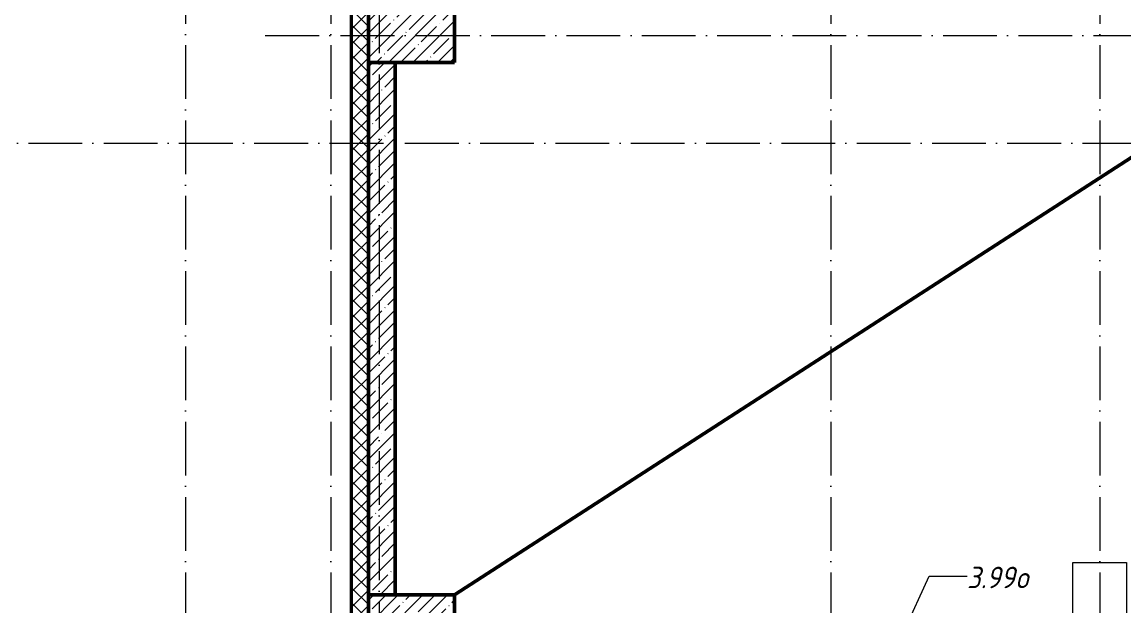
# Model space of a CAD drawing. Header units: millimetres. Extents: x -401725 to 250493, y 305116 to 802890.
# Drawn here: x 191666 to 201910, y 393820 to 399248 of the extents above; entities that cross this region are included whole.
import ezdxf

# ---------------------------------------------------------------- set-up
doc = ezdxf.new("R2010")
doc.units = ezdxf.units.MM
doc.linetypes.add('50_200_ШТРИХ_1Т_ш5_п1_п1_', pattern=[700, 500, -100, 0, -100])
for name, color, linetype, lineweight in [('A-DETL-____-OTLN-1', 7, 'Continuous', 50), ('A-GLAZ-____-IDEN', 7, 'Continuous', 9), ('A-WALL-____-MCUT-1', 7, 'Continuous', 9), ('A-WALL-____-MCUT-2', 7, 'Continuous', 50), ('A-WALL-____-PATT-1', 7, 'Continuous', 9), ('A-WALL-FNSH-MCUT-1', 7, 'Continuous', 9), ('S-COLS-____-MCUT', 7, 'Continuous', 50), ('S-COLS-____-OTLN', 7, 'Continuous', 9), ('S-GRID-____-OTLN-1', 7, '50_200_ШТРИХ_1Т_ш5_п1_п1_', 9)]:
    doc.layers.add(name, color=color, linetype=linetype, lineweight=lineweight)
doc.styles.add('ISOCPEUR_I_11', font='isocpeui.ttf', dxfattribs={"width": 0.9, "height": 200})

# ---------------------------------------------------------------- blocks, each defined once
blk = doc.blocks.new('BSC_Колонна _Прямоугольная - 500х800-V76-АР1_План отверстий 3 этажа в осях 1-64_Ю-ЯЯ')
at = {"layer": 'S-COLS-____-OTLN'}
h = blk.add_hatch(dxfattribs=at)
h.set_pattern_fill('FP_85', color=256, style=0, pattern_type=2)
h.set_pattern_definition([(315, (-75581.04, 50600), (114.04925, 114.04925), []), (315, (-75581.04, 50485.95), (114.04925, 114.04925), [201.613, -40.323, 3.353, -36.97])])
h.paths.add_polyline_path([(-250, -400), (250, -400), (250, 400), (-250, 400)], flags=0)
at = {"layer": 'S-COLS-____-MCUT'}
for p, q in [((250, 400), (-250, 400)), ((-250, 400), (-250, -400)), ((250, -400), (250, 400)), ((-250, -400), (250, -400))]:
    blk.add_line(p, q, dxfattribs=at)
blk = doc.blocks.new('BSC_Колонна _Прямоугольная - 500х800-V77-АР1_План отверстий 3 этажа в осях 1-64_Ю-ЯЯ')
at = {"layer": 'S-COLS-____-OTLN'}
h = blk.add_hatch(dxfattribs=at)
h.set_pattern_fill('FP_86', color=256, style=0, pattern_type=2)
h.set_pattern_definition([(315, (-70131.04, 50600), (114.04925, 114.04925), []), (315, (-70131.04, 50485.95), (114.04925, 114.04925), [201.613, -40.323, 3.353, -36.97])])
h.paths.add_polyline_path([(-250, -400), (250, -400), (250, 400), (-250, 400)], flags=0)
at = {"layer": 'S-COLS-____-MCUT'}
for p, q in [((250, 400), (-250, 400)), ((-250, 400), (-250, -400)), ((250, -400), (250, 400)), ((-250, -400), (250, -400))]:
    blk.add_line(p, q, dxfattribs=at)
blk = doc.blocks.new('BSC_Колонна _Прямоугольная - 500х800-V86-АР1_План отверстий 3 этажа в осях 1-64_Ю-ЯЯ')
at = {"layer": 'S-COLS-____-OTLN'}
for p, q in [((-250, 400), (-200, 400)), ((-250, -400), (-250, 200)), ((250, 150), (250, -400)), ((250, -400), (-250, -400))]:
    blk.add_line(p, q, dxfattribs=at)

msp = doc.modelspace()

# ---------------------------------------------------------------- hatches: boundary and pattern name
at = {"layer": 'A-WALL-____-PATT-1'}
h = msp.add_hatch(dxfattribs=at)
h.set_pattern_fill('FP_4', color=256, style=0, pattern_type=2)
h.set_pattern_definition([(45, (144685.44, 323542.24), (-70.71068, 70.71068), []), (135, (144685.44, 323542.24), (-70.71068, -70.71068), [])])
h.paths.add_polyline_path([(194885.4376, 391323.2863), (194885.4376, 409223.2863), (194735.4376, 409223.2863), (194735.4376, 391323.2863)], flags=0)
h = msp.add_hatch(dxfattribs=at)
h.set_pattern_fill('FP_12', color=256, style=0, pattern_type=2)
h.set_pattern_definition([(45, (144685.44, 323542.24), (-114.04925, 114.04925), []), (45, (144799.49, 323542.24), (-114.04925, 114.04925), [201.612, -40.322, 3.353, -36.97])])
h.paths.add_polyline_path([(195135.4376, 393923.2863), (195135.4376, 398873.2863), (194885.4376, 398873.2863), (194885.4376, 393923.2863)], flags=0)

# ---------------------------------------------------------------- linework, layer by layer
at = {"layer": 'A-DETL-____-OTLN-1'}
msp.add_line((218585.4376, 408723.2863), (195685.4376, 393923.2863), dxfattribs=at)
at = {"layer": 'A-GLAZ-____-IDEN'}
for p, q in [((199835.4376, 393523.2863), (200099.4268, 394097.4163)), ((200099.4268, 394097.4163), (200451.4606, 394097.4163))]:
    msp.add_line(p, q, dxfattribs=at)
at = {"layer": 'A-WALL-____-MCUT-1'}
for p, q in [((194723.4376, 409473.2863), (194723.4376, 391485.2863)), ((194729.4376, 409473.2863), (194729.4376, 391479.2863)), ((194735.4376, 409223.2863), (194735.4376, 391473.2863))]:
    msp.add_line(p, q, dxfattribs=at)
at = {"layer": 'A-WALL-____-MCUT-2'}
for p, q in [((194885.4376, 398873.2863), (194885.4376, 393923.2863)), ((195135.4376, 393923.2863), (195135.4376, 398873.2863))]:
    msp.add_line(p, q, dxfattribs=at)
at = {"layer": 'A-WALL-FNSH-MCUT-1'}
msp.add_line((194715.4376, 409473.2863), (194715.4376, 391493.2863), dxfattribs=at)
at = {"layer": 'S-GRID-____-OTLN-1'}
for p, q in [((193185.4376, 414435.0957), (193185.4376, 376433.8321)), ((194535.4376, 414435.0957), (194535.4376, 390217.728)), ((199185.4376, 414435.0957), (199185.4376, 376433.8321)), ((201685.4376, 414435.0957), (201685.4376, 376433.8321)), ((194985.4376, 414161.7479), (194985.4376, 390217.728)), ((193927.4553, 399123.2863), (248759.8442, 399123.2863)), ((179122.8836, 398123.2863), (248759.8442, 398123.2863))]:
    msp.add_line(p, q, dxfattribs=at)

# ---------------------------------------------------------------- block references
at = {"layer": 'S-COLS-____-OTLN'}
for name, p, rotation in [('BSC_Колонна _Прямоугольная - 500х800-V76-АР1_План отверстий 3 этажа в осях 1-64_Ю-ЯЯ', (195285.4376, 399123.2863), 89.9999999999999), ('BSC_Колонна _Прямоугольная - 500х800-V86-АР1_План отверстий 3 этажа в осях 1-64_Ю-ЯЯ', (201685.4376, 393823.2863), 180), ('BSC_Колонна _Прямоугольная - 500х800-V77-АР1_План отверстий 3 этажа в осях 1-64_Ю-ЯЯ', (195285.4376, 393673.2863), 89.9999999999999)]:
    msp.add_blockref(name, p, dxfattribs=dict(at, rotation=rotation))

# ---------------------------------------------------------------- texts
at = {"layer": 'A-GLAZ-____-IDEN', "char_height": 200, "attachment_point": 1, "style": 'ISOCPEUR_I_11'}
for s, insert, width in [('3.99', (200451.4606, 394185.0309), 548.35425), ('\\fISOCPEUR|b0|i1|c204|p34|;\\W.9;о', (200903.8981, 394185.0309), 158.734125)]:
    msp.add_mtext(s, dxfattribs=dict(at, insert=insert, width=width))

doc.saveas('drawing.dxf')
